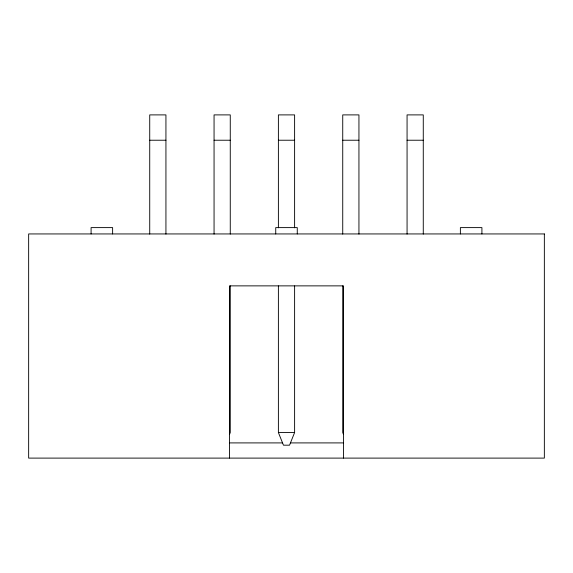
<?xml version="1.0" encoding="UTF-8"?>
<svg xmlns="http://www.w3.org/2000/svg" width="573" height="573" viewBox="0 0 573 573"><rect width="100%" height="100%" fill="white"/><g stroke="black" fill="none" stroke-linecap="round" stroke-linejoin="round"><path stroke-width="0.86" d="M229.637 434.105L230.267 432.522L230.267 285.913M294.608 285.913L294.608 432.522L289.537 445.185L283.463 445.185L278.392 432.522L278.392 285.913M149.725 140.227L165.934 140.227M214.058 140.227L230.267 140.227M278.392 140.227L294.608 140.227M342.733 140.227L358.942 140.227M407.066 140.227L423.275 140.227M278.392 432.522L294.608 432.522M229.694 442.908L282.475 442.908M290.525 442.908L343.306 442.908M343.363 434.105L342.733 432.522L342.733 285.913M481.914 233.942L481.914 227.61L460.384 227.61L460.384 233.942M423.275 234.085L423.275 114.894L407.066 114.894L407.066 234.085M358.942 234.085L358.942 114.894L342.733 114.894L342.733 234.085M343.492 458.106L343.492 285.87L229.508 285.87L229.508 458.106M297.265 233.942L297.265 227.61L275.735 227.61L275.735 233.942M294.608 227.825L294.608 114.894L278.392 114.894L278.392 227.825M230.267 234.085L230.267 114.894L214.058 114.894L214.058 234.085M165.934 234.085L165.934 114.894L149.725 114.894L149.725 234.085M112.616 233.942L112.616 227.61L91.086 227.61L91.086 233.942M544.35 233.942L28.65 233.942L28.65 458.106L544.35 458.106L544.35 233.942"/></g></svg>
